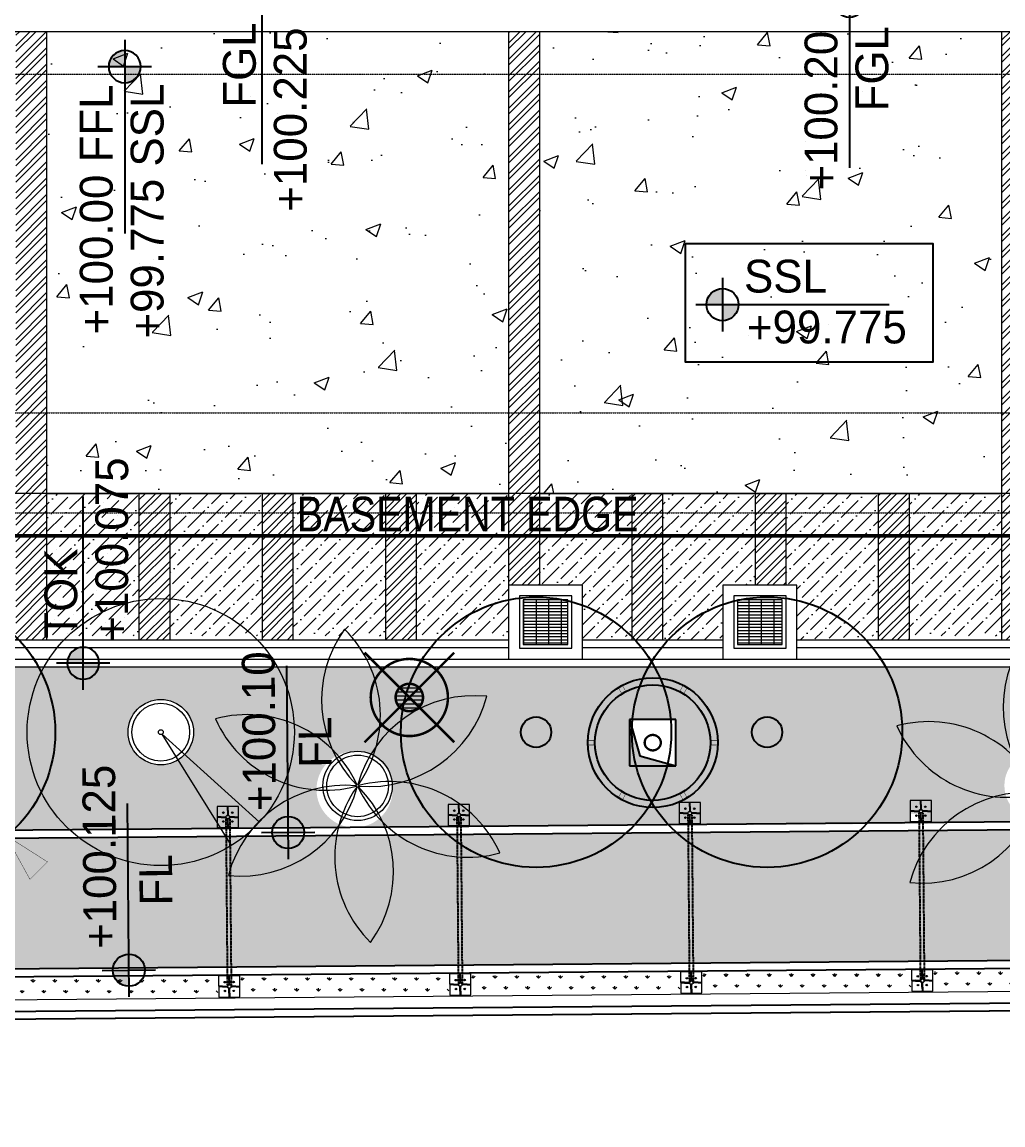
# Model space of a CAD drawing. Header units: millimetres. Extents: x 7964926 to 16080295, y -6277184 to -2986664.
# Drawn here: x 8004084 to 8016821, y -3153237 to -3138910 of the extents above; entities that cross this region are included whole.
import ezdxf

# ---------------------------------------------------------------- set-up
doc = ezdxf.new("R2010")
doc.units = ezdxf.units.MM
doc.header["$LTSCALE"] = 2000
doc.header["$MEASUREMENT"] = 0
for name, pattern in [('( Hidden )', [0.375, 0.25, -0.125]), ('1', [0, 0, 0]), ('DASHDOT', [1, 0.5, -0.25, 0, -0.25]), ('HIDDEN', [0.375, 0.25, -0.125])]:
    doc.linetypes.add(name, pattern=pattern)
for name, color, linetype, lineweight in [('BASEMENT EDGE', 4, 'Continuous', 5), ('L - paving', 9, 'Continuous', 5), ('L- existing trees', 76, 'Continuous', 18), ('L-CHAMBERS', 50, 'Continuous', 5), ('L-compound wall', 7, 'Continuous', 20), ('L-ELE 1', 24, 'Continuous', 20), ('L-ELE 2', 30, 'Continuous', 15), ('L-ELE 4', 27, 'Continuous', 9), ('L-ELE-4', 44, 'Continuous', 5), ('L-HATCH-1', 9, 'Continuous', 5), ('L-HIDDEN', 5, 'HIDDEN', 9), ('L-kerb', 24, 'Continuous', 13), ('L-lights', 213, 'Continuous', 0), ('L-Paver 400x400', 250, '1', 13), ('L-SHRUBS', 96, 'Continuous', 18), ('L-TEXT', 7, 'Continuous', 20), ('STR-Capital', 8, 'Continuous', 15), ('STR-Retaining Wall', 250, 'HIDDEN', 15)]:
    doc.layers.add(name, color=color, linetype=linetype, lineweight=lineweight)
for name, color, linetype in [('L - proposed trees', 74, 'Continuous'), ('L-FL', 7, 'Continuous'), ('PS$RCP', 8, 'DASHDOT')]:
    doc.layers.add(name, color=color, linetype=linetype)
doc.styles.add('Arial narrow', font='ARIALN.TTF')
doc.styles.add('Century Gothic', font='GOTHIC.TTF')
doc.styles.get("Standard").update_dxf_attribs({"font": 'romans.shx', "width": 0.75})
pattern_1 = [(49.99999999999999, (0, 0), (1972.465502152072, -172.5683712021365), [206.25, -2268.75]), (355, (0, 0), (-381.56616743575, 2068.528367675033), [165, -1815]), (100.45144446, (164.37212275, -14.380696), (1590.899328499558, 1895.959975163731), [175.285528, -1928.140808]), (46.18420000000002, (0, 550), (2934.913659346824, -455.1780221809605), [309.3749999999999, -3403.125]), (96.63563549, (244.57604875, 512.06840575), (2570.320350604128, 2678.826152130014), [262.9284405, -2892.21284]), (351.1841639899999, (0, 550), (2570.320348900626, 2678.826150742473), [247.5, -2722.50000275]), (21, (275, 412.5), (1641.49439332577, -1107.201949329682), [206.25, -2268.75]), (326.0000000000001, (275, 412.5), (669.1171627843497, 1994.162623878846), [165, -1815]), (71.45144474, (411.7911985, 320.2331715), (2310.61153600742, 886.9606702174731), [175.2855225, -1928.140808]), (37.50000000000001, (0, 0), (33.43960212254934, 915.4580980361065), [0, -1793, 0, -1842.5, 0, -1821.875]), (7.499999999999999, (0, 0), (723.4412279659086, 1084.632207676491), [0, -1050.5, 0, -1751.75, 0, -694.375]), (327.5, (-613.25, 0), (1468.011699474125, -62.02589726954433), [0, -687.5, 0, -2145, 0, -2846.25]), (317.5, (-888.25, 0), (1603.761965691562, 275.2887014138738), [0, -893.75, 0, -1424.5, 0, -2021.25])]
pattern_2 = [(45, (0, 0), (-106.0660171779821, 106.0660171779821), []), (45, (0, 75), (-106.0660171779821, 106.0660171779821), [])]

# ---------------------------------------------------------------- blocks, each defined once
blk = doc.blocks.new('finish lvl')
h = blk.add_hatch(color=256)
edge = h.paths.add_edge_path()
edge.add_ellipse((0.03779312691722225, 0.003030802937928456), major_axis=(-0.030468540123942, 0.030468540123942), ratio=0.9999999999984531, start_angle=-45.0000000000443, end_angle=45.00000000010281)
edge.add_line((-0.005295895751714852, 0.003030802937701083), (0.03779312691722236, 0.003030802937701083))
edge.add_line((0.03779312691722225, 0.003030802937928456), (0.03779312691722225, 0.04611982560686556))
edge = h.paths.add_edge_path()
edge.add_ellipse((0.03779312691722225, 0.003030802937928456), major_axis=(-0.030468540123909, 0.030468540123909), ratio=0.9999999999995983, start_angle=134.9999999999885, end_angle=224.999999999953)
edge.add_line((0.0808821495866141, 0.003030802938383204), (0.03779312691767689, 0.003030802938383204))
edge.add_line((0.03779312691722225, 0.003030802937928456), (0.03779312691722225, -0.04005821973088135))
for p, q in [((0.03779312691676751, 0.07484584072017242), (0.03779312691722225, -0.06878423484386076)), ((-0.03402191086343009, 0.00303080293815583), (0.4857257542894331, 0.003030802937473709))]:
    blk.add_line(p, q)
blk.add_ellipse((0.037793126917677, 0.00303080293815583), major_axis=(-0.030468540123953, 0.030468540123953), ratio=0.9999999999978331, start_param=1.570796326794534, end_param=7.85398163397412)
at = {"layer": 'L-FL'}
for tag, p in [('%%P0.00', (0.1256311287966128, 0.03566715156830469)), ('FIN.LVL.', (0.1074625354408454, -0.1030079454646966))]:
    blk.add_attdef(tag, p, '', height=0.08000000000000004, dxfattribs=at)
blk = doc.blocks.new('A$C3B983C50')
at = {"layer": 'PS$RCP', "linetype": 'ByBlock', "const_width": 5}
for points in [[(-447.8557621135325, 715.7089344431206), (-400.9807621135325, 634.5190528383293)], [(-395.8942378864661, 745.7089344431205), (-349.0192378864662, 664.5190528383292)], [(395.8942378864674, 745.7089344431199), (349.0192378864673, 664.5190528383288)], [(447.8557621135336, 715.7089344431198), (400.9807621135336, 634.5190528383287)], [(-843.75, 30.0000000000001), (-750, 30.0000000000001)], [(843.75, 29.99999999999979), (750, 29.99999999999979)], [(-843.75, -29.9999999999999), (-750, -29.9999999999999)], [(843.75, -30.00000000000021), (750, -30.00000000000021)], [(-447.8557621135334, -715.70893444312), (-400.9807621135333, -634.519052838329)], [(-395.8942378864671, -745.70893444312), (-349.019237886467, -664.519052838329)], [(395.8942378864666, -745.7089344431201), (349.0192378864666, -664.519052838329)], [(447.8557621135329, -715.7089344431203), (400.9807621135329, -634.519052838329)]]:
    blk.add_lwpolyline(points, dxfattribs=at)
at = {"layer": 'PS$RCP', "color": 47, "linetype": 'ByBlock'}
blk.add_lwpolyline([(-299.9999999776483, -300.0000001089647), (299.9999999701977, -300.0000001080334), (299.9999999776483, 299.9999998789281), (-299.9999999701977, 299.9999998761341)], close=True, dxfattribs=at)
blk.add_lwpolyline([(-299.9999999701977, 299.9999998761341), (-167.1100230556912, -169.3367608031259), (299.9999999701977, -300.0000001080334)], dxfattribs=at)
at = {"layer": 'PS$RCP', "linetype": 'Continuous'}
for radius in [843.75, 750]:
    blk.add_circle((0, 0), radius, dxfattribs=at)
at = {"layer": 'PS$RCP', "color": 47, "linetype": 'ByBlock'}
for radius in [105, 100]:
    blk.add_circle((0, 0), radius, dxfattribs=at)
blk = doc.blocks.new('cb 1')
at = {"layer": 'L-Paver 400x400', "true_color": 0x636466}
h = blk.add_hatch(dxfattribs=at)
h.set_pattern_fill('GRATE', color=251, scale=1300)
h.set_pattern_definition([(0, (0, 0), (0, 40.625), []), (90, (0, 0), (-162.5, 9.950255243072245e-15), [])])
h.paths.add_polyline_path([(8080577.548487278, -3139539.649760513), (8079997.548487278, -3139539.649760513), (8079997.548487278, -3140119.649760513), (8080577.548487278, -3140119.649760513)])
at = {"layer": 'L-CHAMBERS', "color": 8}
blk.add_lwpolyline([(8079807.548487278, -3140309.649760513), (8080767.548487278, -3140309.649760513), (8080767.548487278, -3139349.649760513), (8079807.548487278, -3139349.649760513)], close=True, dxfattribs=at)
at = {"layer": 'L-CHAMBERS', "color": 37}
for points in [[(8079947.548487278, -3140169.649760513), (8080627.548487278, -3140169.649760513), (8080627.548487278, -3139489.649760513), (8079947.548487278, -3139489.649760513)], [(8079997.548487278, -3140119.649760513), (8080577.548487278, -3140119.649760513), (8080577.548487278, -3139539.649760513), (8079997.548487278, -3139539.649760513)]]:
    blk.add_lwpolyline(points, close=True, dxfattribs=at)
blk = doc.blocks.new('PL')
at = {"layer": 'L-lights'}
h = blk.add_hatch(dxfattribs=at)
h.set_pattern_fill('ANSI31', color=256, scale=32.5, style=0)
h.set_pattern_definition([(45, (5.943405767538934e-11, 1.438422714272747e-11), (-72.96458098368686, 72.96458098368687), [])])
edge = h.paths.add_edge_path()
edge.add_arc((-1.980708930204855e-10, -4.792233276873503e-11), 358.6952379030135, 89.65216382012761, 276.0669623147895)
edge.add_arc((-2.005542398819671e-10, -4.804645570288812e-11), 358.6952379030137, 276.0669623147899, 449.6521638201272)
at = {"layer": 'L-lights', "const_width": 65}
for points in [[(1.270153404675511e-09, -1658.684768646848), (1.270153404675511e-09, 1658.684768646877)], [(1658.676649893507, -2.17758473526645), (-1658.692887400218, -2.17758473526645)]]:
    blk.add_lwpolyline(points, dxfattribs=at)
for points in [[(6.123636782694438, 1008.676649893462, 1.057607136263516), (106.6097079497425, -1003.045588763812, 0.9455306849885294)], [(2.177584735642948, 358.6886279476718, 1.057607136266735), (37.91075155247358, -356.686204682835, 0.945530684985646)]]:
    blk.add_lwpolyline(points, format="xyb", close=True, dxfattribs=at)
blk = doc.blocks.new('A$C72E2098B')
at = {"const_width": 7.124140975820024}
for points in [[(-262.5584521177045, -4.736063854544856), (-1266.33229265473, 220.2493144647404), (-1266.332292660037, -292.5375193059786), (-262.5584521177045, -4.736063854544856)], [(0, -262.6011635163734), (-224.9853783154702, -1266.375004056218), (287.8014554489457, -1266.375004056218), (0, -262.6011635163734)], [(5.307898652419465e-09, -262.6011635127242), (-224.9853783101623, -1266.375004052569), (287.8014554542535, -1266.375004052569), (5.307898652419465e-09, -262.6011635127242)]]:
    blk.add_lwpolyline(points, dxfattribs=at)
for centre, radius in [((5.307898652419465e-09, 3.649180323538382e-09), 262.6011635163821), ((0, 0), 262.6011635163821), ((0, 0), 262.5073533478349), ((0, 0), 262.4135431792878), ((0, 0), 262.3197330107406), ((0, 0), 262.2259228421934), ((0, 0), 262.1321126736462), ((0, 0), 262.0383025050991), ((0, 0), 261.9444923365519), ((0, 0), 261.8506821680048), ((0, 0), 261.7568719994576), ((0, 0), 261.6630618309104), ((0, 0), 261.5692516623633), ((0, 0), 261.4754414938161), ((0, 0), 261.3816313252689), ((0, 0), 261.2878211567217), ((0, 0), 261.1940109881746), ((0, 0), 261.1002008196274), ((0, 0), 261.0063906510802), ((0, 0), 260.912580482533), ((0, 0), 260.8187703139859), ((0, 0), 260.7249601454387), ((0, 0), 260.6311499768915), ((0, 0), 260.5373398083444), ((0, 0), 260.4435296397972), ((0, 0), 260.34971947125), ((0, 0), 260.2559093027029), ((0, 0), 260.1620991341557), ((0, 0), 260.0682889656085), ((0, 0), 259.9744787970614), ((0, 0), 259.8806686285142), ((0, 0), 259.786858459967), ((0, 0), 259.6930482914199), ((0, 0), 259.5992381228727), ((0, 0), 259.5054279543255), ((0, 0), 259.4116177857783), ((0, 0), 259.3178076172312), ((0, 0), 259.223997448684), ((0, 0), 259.1301872801368), ((0, 0), 259.0363771115897), ((0, 0), 258.9425669430425), ((0, 0), 258.8487567744953), ((0, 0), 258.7549466059481), ((0, 0), 258.661136437401), ((0, 0), 258.5673262688538), ((0, 0), 258.4735161003067), ((0, 0), 258.3797059317595), ((0, 0), 258.2858957632123), ((0, 0), 258.1920855946652), ((0, 0), 258.098275426118), ((0, 0), 258.0044652575708), ((0, 0), 257.9106550890236), ((0, 0), 257.8168449204765), ((0, 0), 257.7230347519293), ((0, 0), 257.6292245833821), ((0, 0), 257.5354144148349)]:
    blk.add_circle(centre, radius)
blk = doc.blocks.new('tree8 fr')
at = {"layer": 'L- existing trees'}
blk.add_lwpolyline([(-255.1902191648894, 77.02016568988256), (-1057.242797991727, 1361.513265098678), (67.45454259575786, 346.1849956033075)], dxfattribs=at)
for centre, radius in [((-1072.49277486559, 1386.004065864487), 1542.0534387819), ((-1072.118310332298, 1385.336507434491), 28.0860773833156)]:
    blk.add_circle(centre, radius, dxfattribs=at)
blk = doc.blocks.new('tree14 pp')
at = {"layer": 'L - proposed trees', "ltscale": 2000}
for radius in [1275.302534825622, 143.4666385081149]:
    blk.add_circle((-1172.818588513415, 1330.713593520573), radius, dxfattribs=at)
blk = doc.blocks.new('bp1')
at = {"layer": 'L-ELE 1', "color": 7, "ltscale": 0.03}
blk.add_circle((0, 0), 25, dxfattribs=at)
at = {"layer": 'L-ELE 2', "color": 8}
for p, q in [((-87.40734214991605, 5.000000005746882, 0.001866867960566951), (-137.3778925324259, 5.000000010344026, 0.001866867967843398)), ((-5.000000002012486, 85.84825888508931), (-5.000000002999196, 138.7906401080723)), ((4.999999999850159, 85.87111063115299), (4.999999996889954, 138.7906401075636)), ((87.40734214991605, 5.000000005746882, 0.001866867960566951), (137.3778925324259, 5.000000010344026, 0.001866867967843398)), ((-87.43019389671332, -4.999999996114089, 0.001866867960524767), (-137.3778925336252, -4.999999989655976, 0.001866867967843331)), ((-5.000000002012486, -85.84825888508931), (-5.000000002943809, -135.8188092675991)), ((4.999999999850159, -85.87111063115299), (4.999999997056191, -135.8188092680648)), ((87.43019389671332, -4.999999996114089, 0.001866867960524767), (137.3778925336252, -4.999999989655976, 0.001866867967843331))]:
    blk.add_line(p, q, dxfattribs=at)
for centre in [(-57.38284355495125, 57.38392789056525, 0.001866895553976899), (57.38343019783497, 57.38334125094116, 0.001866895553976899), (-57.38334125466645, -57.38343019597232, 0.001866895553976899), (57.38392788730562, -57.38284355774522, 0.001866895553976899)]:
    blk.add_circle(centre, 10, dxfattribs=at)
at = {"layer": 'L-ELE 4'}
for p, q in [((-87.43019389597973, 5.000000003885913, 0.001866867947767412), (-24.4948974283725, 4.999999997351014, 0.001866867956988422)), ((-87.43019389597973, 5.000000003885914, 0.001866867947767412), (-87.43019389671332, -4.999999995814406, 0.001866867947767277)), ((-5.000000000149841, 85.87111063115299), (-4.999999998287196, 24.75179204670712)), ((-5.000000000149842, 85.87111063115299), (4.999999999550476, 85.87111063115299)), ((4.999999999850159, 85.87111063161865), (4.999999999850159, 24.14400342153385)), ((87.43019389597973, 5.000000003885913, 0.001866867947767412), (24.4948974283725, 4.999999997351014, 0.001866867956988422)), ((87.43019389597973, 5.000000003885914, 0.001866867947767412), (87.43019389671332, -4.999999995814406, 0.001866867947767277)), ((-87.43019389717898, -4.999999996114089, 0.00186686794776719), (-24.49489742768257, -5.000000000731, 0.001866867956988757)), ((-5.000000000149841, -85.87111063115299), (-4.999999998287196, -24.75179204670712)), ((-5.000000000149842, -85.87111063115299), (4.999999999550476, -85.87111063115299)), ((4.999999999850159, -85.87111063161865), (4.999999999850159, -24.14400342153385)), ((87.43019389717898, -4.999999996114089, 0.00186686794776719), (24.49489742768257, -5.000000000731, 0.001866867956988757))]:
    blk.add_line(p, q, dxfattribs=at)
at = {"layer": 'L-ELE-4', "elevation": 0.001866867967843331}
blk.add_lwpolyline([(137.231556834653, -135.8188092745841), (137.2315568476915, 138.7906401008368), (-137.377892526798, 138.7906401148066), (-137.3778925398365, -135.8188092610799)], close=True, dxfattribs=at)
at = {"layer": 'L-SHRUBS', "color": 250}
blk.add_circle((0, 0), 22, dxfattribs=at)
blk = doc.blocks.new('plam 1')
at = {"layer": 'L- existing trees'}
blk.add_circle((18691.24329189213, 10681.50307737615), 0.01259822064505469, dxfattribs=at)
for centre, major_axis, ratio, start_param, end_param in [((18692.18483846516, 10682.00705469291), (-0.7551500129593981, 0.7551500129593984), 0.9999999999221821, -0.142479172760305, 1.26503951691869), ((18690.59946198878, 10682.35859462703), (-0.7571085495885552, 0.7571085495885551), 0.9999999999214267, 3.013099626958253, 4.416231272074521), ((18691.27760801913, 10682.57046928463), (-0.755150012958269, 0.7551500129582689), 0.9999999999264555, 0.9047183779975385, 2.31223706823846), ((18690.18047726691, 10681.37326294998), (-0.7571085495863722, 0.7571085495863723), 0.9999999999260709, 4.060297177710615, 5.463428823434016), ((18692.15052233815, 10680.93966278443), (-0.755150012960137, 0.7551500129601366), 0.9999999999209107, -1.189676724922368, 0.2178419665983262), ((18691.66227661401, 10682.48840905321), (-0.7571085495877312, 0.7571085495877311), 0.9999999999241717, 1.965902074801756, 3.369033721785306), ((18690.82430717025, 10680.51774569909), (-0.7571085495877312, 0.7571085495877311), 0.9999999999241717, -1.175690578788037, 0.2274410681955126), ((18690.33606144613, 10682.06649196788), (-0.7551500129593878, 0.7551500129593877), 0.999999999925126, 1.951915928665749, 3.35943462018723), ((18691.8871217955, 10680.64756012527), (-0.7571085495885552, 0.7571085495885551), 0.9999999999214267, -0.1284930266315407, 1.274638618484728), ((18690.3017453191, 10680.9991000594), (-0.7551500129585874, 0.7551500129585873), 0.9999999999256194, 2.999113480829971, 4.406632170507497), ((18692.3061065174, 10681.63289180233), (-0.7571085495892501, 0.75710854958925), 0.9999999999211854, 0.9187045241248621, 2.321836169841844), ((18691.20897576513, 10680.43568546768), (-0.7551500129613562, 0.7551500129613561), 0.9999999999224967, 4.04631103158885, 5.453829721822878)]:
    blk.add_ellipse(centre, major_axis=major_axis, ratio=ratio, start_param=start_param, end_param=end_param, dxfattribs=at)

msp = doc.modelspace()

# ---------------------------------------------------------------- hatches: boundary and pattern name
at = {"layer": 'L - paving'}
h = msp.add_hatch(dxfattribs=at)
h.set_pattern_fill('AR-CONC', color=252, scale=275)
h.set_pattern_definition(pattern_1)
h.paths.add_polyline_path([(8004402.350489931, -3145034.96646662), (8010402.219697316, -3145034.96646662), (8010402.154301009, -3140411.595367588), (8010402.021612105, -3140411.595367588), (8010402.021612106, -3139034.966466619), (8009442.021612106, -3139034.966466619), (8004402.285093623, -3139034.96646662)])
h = msp.add_hatch(dxfattribs=at)
h.set_pattern_fill('AR-CONC', color=252, scale=275)
h.set_pattern_definition(pattern_1)
h.paths.add_polyline_path([(8010802.350489931, -3145034.96646662), (8016802.219697316, -3145034.96646662), (8016802.154301009, -3140411.595367588), (8016802.021612105, -3140411.595367588), (8016802.021612106, -3139034.966466619), (8015842.021612106, -3139034.966466619), (8010802.285093623, -3139034.96646662)])
h = msp.add_hatch(dxfattribs=at)
h.set_pattern_fill('ANSI36', color=37, scale=1000)
h.set_pattern_definition([(45, (-92599.18142208271, -2012.856492858846), (66.29126073623884, 243.0679560328757), [312.5, -62.5, 0, -62.5])])
h.paths.add_polyline_path([(8004402.285093624, -3146884.96646662), (8005602.285093622, -3146884.96646662), (8005602.285093622, -3145034.96646662), (8004402.285093622, -3145034.96646662)])
h = msp.add_hatch(dxfattribs=at)
h.set_pattern_fill('ANSI36', color=37, scale=1000)
h.set_pattern_definition([(45, (-90999.18142208457, -2012.856492858846), (66.29126073623884, 243.0679560328757), [312.5, -62.5, 0, -62.5])])
h.paths.add_polyline_path([(8006002.28509362, -3146884.96646662), (8007202.28509362, -3146884.96646662), (8007202.28509362, -3145034.96646662), (8006002.28509362, -3145034.96646662)])
h = msp.add_hatch(dxfattribs=at)
h.set_pattern_fill('ANSI36', color=37, scale=1000)
h.set_pattern_definition([(45, (-89399.18142208457, -2012.856492858846), (66.29126073623884, 243.0679560328757), [312.5, -62.5, 0, -62.5])])
h.paths.add_polyline_path([(8007602.28509362, -3146884.96646662), (8008802.28509362, -3146884.96646662), (8008802.28509362, -3145034.96646662), (8007602.28509362, -3145034.96646662)])
h = msp.add_hatch(dxfattribs=at)
h.set_pattern_fill('ANSI36', color=37, scale=1000)
h.set_pattern_definition([(45, (-87799.18142208178, -2012.856492858846), (66.29126073623884, 243.0679560328757), [312.5, -62.5, 0, -62.5])])
h.paths.add_polyline_path([(8009202.285093624, -3146884.96646662), (8010402.285093624, -3146884.96646662), (8010402.285093624, -3145034.96646662), (8009202.285093624, -3145034.96646662)])
h = msp.add_hatch(dxfattribs=at)
h.set_pattern_fill('ANSI36', color=37, scale=1000)
h.set_pattern_definition([(45, (-86199.18142208457, -2012.85649285838), (66.29126073623884, 243.0679560328757), [312.5, -62.5, 0, -62.5])])
h.paths.add_polyline_path([(8011362.41778253, -3146224.96646662), (8011362.41778253, -3146934.96646662), (8012002.28509362, -3146884.96646662), (8012002.28509362, -3145034.96646662), (8010802.28509362, -3145034.96646662), (8010802.285093624, -3146224.96646662)])
h = msp.add_hatch(dxfattribs=at)
h.set_pattern_fill('ANSI36', color=37, scale=1000)
h.set_pattern_definition([(45, (-84599.18142208457, -2012.856492858846), (66.29126073623884, 243.0679560328757), [312.5, -62.5, 0, -62.5])])
h.paths.add_polyline_path([(8012402.28509362, -3146934.96646662), (8013185.150891699, -3146934.96646662), (8013185.150891699, -3146224.96646662), (8013602.28509362, -3146224.966466619), (8013602.28509362, -3145034.96646662), (8012402.28509362, -3145034.96646662)])
h = msp.add_hatch(dxfattribs=at)
h.set_pattern_fill('ANSI36', color=37, scale=1000)
h.set_pattern_definition([(45, (-82999.18142208457, -2012.856492858846), (66.29126073623884, 243.0679560328757), [312.5, -62.5, 0, -62.5])])
h.paths.add_polyline_path([(8014002.28509362, -3146224.96646662), (8014145.150891699, -3146224.96646662), (8014145.150891699, -3146934.96646662), (8015202.285093619, -3146884.96646662), (8015202.28509362, -3145034.966466619), (8014002.28509362, -3145034.96646662)])
h = msp.add_hatch(dxfattribs=at)
h.set_pattern_fill('ANSI36', color=37, scale=1000)
h.set_pattern_definition([(45, (-81399.18142208178, -2012.856492864899), (66.29126073623884, 243.0679560328757), [312.5, -62.5, 0, -62.5])])
h.paths.add_polyline_path([(8015602.285093624, -3146884.966466625), (8016802.285093624, -3146884.966466626), (8016802.285093624, -3145034.966466625), (8015602.285093624, -3145034.966466625)])
at = {"layer": 'L-HATCH-1'}
h = msp.add_hatch(dxfattribs=at)
h.set_pattern_fill('STEEL', color=26, scale=1200)
h.set_pattern_definition(pattern_2)
h.paths.add_polyline_path([(8004402.285093624, -3139034.966466619), (8004002.285093624, -3139034.966466619), (8004002.285093624, -3146934.96646662), (8004402.285093624, -3146934.96646662)])
h = msp.add_hatch(dxfattribs=at)
h.set_pattern_fill('STEEL', color=26, scale=1200)
h.set_pattern_definition(pattern_2)
h.paths.add_polyline_path([(8010802.285093624, -3139034.96646662), (8010402.285093624, -3139034.966466619), (8010402.285093624, -3146224.96646662), (8010802.285093624, -3146224.96646662)])
h = msp.add_hatch(dxfattribs=at)
h.set_pattern_fill('STEEL', color=26, scale=1200)
h.set_pattern_definition(pattern_2)
h.paths.add_polyline_path([(8017202.285093624, -3139034.966466619), (8016802.285093624, -3139034.966466619), (8016802.285093624, -3146934.96646662), (8017202.285093624, -3146934.96646662)])
h = msp.add_hatch(dxfattribs=at)
h.set_pattern_fill('STEEL', color=26, scale=1200)
h.set_pattern_definition(pattern_2)
h.paths.add_polyline_path([(8006002.28509362, -3145034.96646662), (8005602.28509362, -3145034.96646662), (8005602.28509362, -3146934.966466621), (8006002.28509362, -3146934.966466621)])
h = msp.add_hatch(dxfattribs=at)
h.set_pattern_fill('STEEL', color=26, scale=1200)
h.set_pattern_definition(pattern_2)
h.paths.add_polyline_path([(8007602.28509362, -3145034.96646662), (8007202.28509362, -3145034.96646662), (8007202.28509362, -3146934.966466621), (8007602.28509362, -3146934.966466621)])
h = msp.add_hatch(dxfattribs=at)
h.set_pattern_fill('STEEL', color=26, scale=1200)
h.set_pattern_definition(pattern_2)
h.paths.add_polyline_path([(8009202.285093624, -3145034.96646662), (8008802.285093624, -3145034.96646662), (8008802.285093624, -3146934.966466621), (8009202.285093624, -3146934.966466621)])
h = msp.add_hatch(dxfattribs=at)
h.set_pattern_fill('STEEL', color=26, scale=1200)
h.set_pattern_definition(pattern_2)
h.paths.add_polyline_path([(8012402.28509362, -3145034.96646662), (8012002.28509362, -3145034.96646662), (8012002.28509362, -3146934.966466621), (8012402.28509362, -3146934.966466621)])
h = msp.add_hatch(dxfattribs=at)
h.set_pattern_fill('STEEL', color=26, scale=1200)
h.set_pattern_definition(pattern_2)
h.paths.add_polyline_path([(8014002.28509362, -3145034.96646662), (8013602.28509362, -3145034.96646662), (8013602.28509362, -3146224.96646662), (8014002.28509362, -3146224.96646662)])
h = msp.add_hatch(dxfattribs=at)
h.set_pattern_fill('STEEL', color=26, scale=1200)
h.set_pattern_definition(pattern_2)
h.paths.add_polyline_path([(8015602.28509362, -3145034.966466619), (8015202.28509362, -3145034.966466618), (8015202.28509362, -3146934.966466619), (8015602.28509362, -3146934.966466619)])
h = msp.add_hatch(dxfattribs=at)
h.set_pattern_fill('DOTS', color=44, scale=1500)
h.set_pattern_definition([(0, (0, 0), (46.875, 93.75), [0, -93.75])])
h.paths.add_polyline_path([(8027903.37361587, -3149308.362325747), (7995073.00614458, -3149585.992596919), (7995073.006144579, -3151286.053381484), (8027902.151796752, -3151008.433442635)])
at = {"layer": 'L-SHRUBS'}
h = msp.add_hatch(dxfattribs=at)
h.set_pattern_fill('GRASS', color=256, scale=200)
h.set_pattern_definition([(90, (0, 0), (-141.4213562, 141.4213562), [37.5, -245.3427126]), (45, (0, 0), (-141.4213562373095, 141.4213562373095), [37.5, -162.5]), (135, (0, 0), (-141.4213562373095, -141.4213562373095), [37.5, -162.5])])
edge = h.paths.add_edge_path(flags=16)
edge.add_arc((8005885.335297962, -3148134.512192961), 425, 0, 360)
h.paths.add_polyline_path([(8024129.747714176, -3147650.124537695), (8024929.747714174, -3147650.124537694), (8024929.747714175, -3148450.124537694), (8024129.747714175, -3148450.124537694)], flags=16)
h.paths.add_polyline_path([(7998474.360056754, -3148667.704332408), (7998474.360056753, -3147867.704332408), (7999274.360056752, -3147867.704332408), (7999274.360056751, -3148667.704332408)], flags=16)
h.paths.add_polyline_path([(7980422.259464434, -3148862.067723561), (7981216.211501912, -3148960.252051146), (7981118.027174328, -3149754.204088625), (7980324.075136848, -3149656.019761039)], flags=16)
edge = h.paths.add_edge_path(flags=17)
edge.add_line((8027669.895063575, -3147284.96646662), (8027669.895063575, -3147984.96646662))
edge.add_line((8027669.895063575, -3147984.96646662), (8026969.895063576, -3147984.96646662))
edge.add_arc((8027319.895063574, -3147634.966466619), 494.9747468295955, 44.99999999988569, 225.0000000001906, ccw=False)
edge = h.paths.add_edge_path(flags=16)
edge.add_arc((8027752.358261462, -3148661.143631131), 24.99999999839284, 101.5369590292104, 168.4630409762313)
edge.add_line((8027727.863364034, -3148656.143631136), (8027614.98036893, -3148656.143631123))
edge.add_line((8027614.98036893, -3148656.143631123), (8027614.980368935, -3148522.352991018))
edge.add_line((8027614.980368935, -3148522.352991018), (8027747.35826146, -3148522.352991024))
edge.add_line((8027747.35826146, -3148522.352991024), (8027747.358261464, -3148636.648733705))
edge = h.paths.add_edge_path(flags=16)
edge.add_line((8027776.85315889, -3148666.143631134), (8027889.589818302, -3148666.143631123))
edge.add_line((8027889.589818302, -3148666.143631123), (8027889.589818297, -3148796.962440407))
edge.add_line((8027889.589818297, -3148796.962440407), (8027757.35826146, -3148796.962440401))
edge.add_line((8027757.35826146, -3148796.962440401), (8027757.358261462, -3148685.638528561))
edge.add_arc((8027752.358261463, -3148661.143631133), 24.99999999994787, 281.5369590306614, 348.4630409662016)
h.paths.add_polyline_path([(8012106.674314057, -3148440.373997618), (8011973.784337142, -3147971.037236938), (8012573.784337088, -3147971.037236935), (8012573.784337082, -3148571.037236922)], flags=16)
edge = h.paths.add_edge_path()
edge.add_arc((7992134.563871524, -3139015.364277468), 9119.634678634195, 271.2672562422673, 288.06182674402163, ccw=False)
edge.add_line((7992336.253626466, -3148132.768398955), (7992336.253626462, -3150233.180609951))
edge.add_arc((7992052.713112599, -3139243.74755302), 10993.09029053112, 224.9059240626628, 271.47797172027987, ccw=False)
edge.add_line((7984266.671672273, -3147004.262537561), (7985646.585662501, -3145556.025408043))
edge.add_arc((7992136.253626456, -3139034.966466623), 9199.999999993424, 198.1280158151937, 225.1382372442873, ccw=False)
edge.add_line((7983392.907521103, -3141897.465179613), (7981282.572040671, -3141897.465179921))
edge.add_line((7981282.572040671, -3141897.465179921), (7980090.004028328, -3151540.977810835))
edge.add_line((7980090.004028328, -3151540.977810835), (7991611.395836284, -3151686.764309609))
edge.add_line((7991611.395836284, -3151686.764309609), (7994713.366572893, -3151652.442140487))
edge.add_line((7994713.366572893, -3151652.442140487), (7994695.180325171, -3149501.879836189))
edge.add_line((7994695.180325171, -3149501.879836189), (7999936.717015279, -3149444.859010579))
edge.add_arc((7999974.495637396, -3148876.947397808), 569.1667806625068, -85.22515541614632, 266.1941767744729, ccw=False)
edge.add_line((8000021.873268179, -3149444.138886029), (8008402.065721613, -3149373.271719972))
edge.add_arc((8008402.419085774, -3148878.423247685), 494.8485984521261, -88.99006456538359, 269.9590859167845, ccw=False)
edge.add_line((8008411.141181178, -3149373.194973274), (8015732.15143922, -3149323.980517817))
edge.add_line((8015732.15143922, -3149323.980517817), (8015618.62334544, -3149323.980517812))
edge.add_line((8015618.62334544, -3149323.980517812), (8015618.62334545, -3149193.16170854))
edge.add_line((8015618.62334545, -3149193.16170854), (8015731.506340553, -3149193.161708551))
edge.add_arc((8015756.001237981, -3149188.16170855), 24.99999999940789, 191.5369590352709, 258.4630409735212)
edge.add_line((8015751.001237984, -3149212.656605978), (8015751.00123798, -3149323.82111434))
edge.add_line((8015751.00123798, -3149323.82111434), (8017290.567120318, -3149279.342946467))
edge.add_arc((8017290.567120317, -3148829.342946467), 449.9999999995343, -88.60253534026509, 270.0000000001186, ccw=False)
edge.add_line((8017301.541693904, -3149279.209102935), (8027893.993280831, -3149221.133802762))
edge.add_line((8027893.993280831, -3149221.133802762), (8027902.29031032, -3147284.966660265))
edge.add_line((8027902.29031032, -3147284.966660265), (7997602.285093624, -3147284.96646662))
edge.add_arc((7997602.285093619, -3156184.966466597), 8899.999999977183, 89.99999999996403, 107.2568865027066)
edge = h.paths.add_edge_path(flags=0)
edge.add_arc((7994756.670491889, -3149367.014229161), 25, 0, 360)
edge = h.paths.add_edge_path(flags=0)
edge.add_arc((7994756.670491889, -3149367.014229161), 22, 0, 360)
h.paths.add_polyline_path([(7994907.847829177, -3149514.255191563), (7994905.310967425, -3149214.265917867), (7994605.321693729, -3149216.80277962), (7994607.85855548, -3149516.792053315)], flags=17)
h.paths.add_polyline_path([(7994895.045653914, -3149501.667724024), (7994892.723499884, -3149227.06809313), (7994618.123868991, -3149229.390247159), (7994620.446023021, -3149503.989878053)], flags=16)
edge = h.paths.add_edge_path(flags=0)
edge.add_line((7994762.396456908, -3149452.839988498), (7994761.874479781, -3149391.1150883))
edge = h.paths.add_edge_path(flags=0)
edge.add_line((7994752.396814452, -3149452.924550556), (7994751.879976912, -3149391.807417253))
edge = h.paths.add_edge_path(flags=0)
edge.add_line((7994752.396621211, -3149452.901699627), (7994752.819182473, -3149502.870463345))
edge = h.paths.add_edge_path(flags=0)
edge.add_line((7994762.396456908, -3149452.839988497), (7994762.818824929, -3149502.785901287))
edge = h.paths.add_edge_path(flags=0)
edge.add_arc((7994814.537609192, -3149423.909770724), 10, 0, 360)
edge = h.paths.add_edge_path(flags=0)
edge.add_arc((7994698.804449711, -3149310.117594135), 10, 0, 360)
edge = h.paths.add_edge_path(flags=0)
edge.add_arc((7994813.566625032, -3149309.147693514), 10, 0, 360)
edge = h.paths.add_edge_path(flags=0)
edge.add_arc((7994699.774448439, -3149424.880852998), 10, 0, 360)
edge = h.paths.add_edge_path(flags=0)
edge.add_line((7994752.396814452, -3149452.924550556), (7994762.396456908, -3149452.839988497))
edge = h.paths.add_edge_path(flags=0)
edge.add_line((7994760.944169326, -3149281.103907766), (7994761.466146453, -3149342.828807964))
edge = h.paths.add_edge_path(flags=0)
edge.add_line((7994750.944526869, -3149281.188469825), (7994751.461364413, -3149342.305603128))
edge = h.paths.add_edge_path(flags=0)
edge.add_line((7994750.944720106, -3149281.211320754), (7994750.497028429, -3149228.270832452))
edge = h.paths.add_edge_path(flags=0)
edge.add_line((7994760.944169326, -3149281.103907766), (7994760.496670886, -3149228.186270393))
edge = h.paths.add_edge_path(flags=0)
edge.add_line((7994750.944526869, -3149281.188469825), (7994760.944169326, -3149281.103907766))
edge = h.paths.add_edge_path(flags=0)
edge.add_line((7994669.285705031, -3149372.753378106), (7994732.21875129, -3149372.221184286))
edge = h.paths.add_edge_path(flags=0)
edge.add_line((7994669.201142973, -3149362.75373565), (7994732.13418923, -3149362.221541832))
edge = h.paths.add_edge_path(flags=0)
edge.add_line((7994669.223993902, -3149362.753542409), (7994619.255230184, -3149363.176103667))
edge = h.paths.add_edge_path(flags=0)
edge.add_line((7994669.285705032, -3149372.753378106), (7994619.339792242, -3149373.175746123))
edge = h.paths.add_edge_path(flags=0)
edge.add_line((7994669.201142973, -3149362.75373565), (7994669.285705032, -3149372.753378106))
edge = h.paths.add_edge_path(flags=0)
edge.add_line((7994844.139840806, -3149371.274722665), (7994781.206794547, -3149371.806916494))
edge = h.paths.add_edge_path(flags=0)
edge.add_line((7994844.055278746, -3149361.275080208), (7994781.122232489, -3149361.80727404))
edge = h.paths.add_edge_path(flags=0)
edge.add_line((7994844.032427817, -3149361.275273446), (7994894.001191535, -3149360.852712179))
edge = h.paths.add_edge_path(flags=0)
edge.add_line((7994844.139840806, -3149371.274722665), (7994894.085753595, -3149370.852354635))
edge = h.paths.add_edge_path(flags=0)
edge.add_line((7994844.055278746, -3149361.275080208), (7994844.139840806, -3149371.274722665))
h = msp.add_hatch(dxfattribs=at)
h.set_pattern_fill('GRASS', color=256, scale=200)
h.set_pattern_definition([(90, (14999.46368478518, 126.8430873979814), (-141.4213562, 141.4213562), [37.5, -245.3427126]), (45, (14999.46368478518, 126.8430873979814), (-141.4213562373095, 141.4213562373095), [37.5, -162.5]), (135, (14999.46368478518, 126.8430873979814), (-141.4213562373095, -141.4213562373095), [37.5, -162.5])])
h.paths.add_polyline_path([(8015624.769726249, -3151224.587438796), (8012926.54949412, -3151248.143138358), (8012925.721232037, -3151535.065353823), (8015623.941464166, -3151521.657464081)])
h = msp.add_hatch(dxfattribs=at)
h.set_pattern_fill('GRASS', color=256, scale=200)
h.set_pattern_definition([(90, (17999.35642174166, 152.2117048772052), (-141.4213562, 141.4213562), [37.5, -245.3427126]), (45, (17999.35642174166, 152.2117048772052), (-141.4213562373095, 141.4213562373095), [37.5, -162.5]), (135, (17999.35642174166, 152.2117048772052), (-141.4213562373095, -141.4213562373095), [37.5, -162.5])])
h.paths.add_polyline_path([(8018624.662463205, -3151199.218821318), (8015926.442231076, -3151222.774520881), (8015925.613968994, -3151509.696736344), (8018623.834201123, -3151496.288846602)])
h = msp.add_hatch(dxfattribs=at)
h.set_pattern_fill('GRASS', color=256, scale=200)
h.set_pattern_definition([(90, (5999.772247527726, 52.21517372457311), (-141.4213562, 141.4213562), [37.5, -245.3427126]), (45, (5999.772247527726, 52.21517372457311), (-141.4213562373095, 141.4213562373095), [37.5, -162.5]), (135, (5999.772247527726, 52.21517372457311), (-141.4213562373095, -141.4213562373095), [37.5, -162.5])])
h.paths.add_polyline_path([(8006625.090787245, -3151300.693297388), (8003926.870555116, -3151324.24899695), (8003926.02979478, -3151609.693267497), (8006624.250026909, -3151596.285377755)])
h = msp.add_hatch(dxfattribs=at)
h.set_pattern_fill('GRASS', color=256, scale=200)
h.set_pattern_definition([(90, (8999.678210870363, 76.10585243906826), (-141.4213562, 141.4213562), [37.5, -245.3427126]), (45, (8999.678210870363, 76.10585243906826), (-141.4213562373095, 141.4213562373095), [37.5, -162.5]), (135, (8999.678210870363, 76.10585243906826), (-141.4213562373095, -141.4213562373095), [37.5, -162.5])])
h.paths.add_polyline_path([(8009624.984252335, -3151275.324673753), (8006926.764020205, -3151298.880373315), (8006925.935758122, -3151585.802588782), (8009624.155990251, -3151572.39469904)])
h = msp.add_hatch(dxfattribs=at)
h.set_pattern_fill('GRASS', color=256, scale=200)
h.set_pattern_definition([(90, (11999.57094782777, 101.474469918292), (-141.4213562, 141.4213562), [37.5, -245.3427126]), (45, (11999.57094782777, 101.474469918292), (-141.4213562373095, 141.4213562373095), [37.5, -162.5]), (135, (11999.57094782777, 101.474469918292), (-141.4213562373095, -141.4213562373095), [37.5, -162.5])])
h.paths.add_polyline_path([(8012624.876989291, -3151249.956056274), (8009926.656757162, -3151273.511755836), (8009925.82849508, -3151560.433971303), (8012624.048727209, -3151547.026081561)])

# ---------------------------------------------------------------- linework, layer by layer
at = {"layer": 'BASEMENT EDGE', "color": 2, "linetype": '( Hidden )', "ltscale": 0.01, "const_width": 50}
msp.add_lwpolyline([(7981805.827278946, -3086059.967953469), (7976491.006109476, -3129797.46565373), (7978510.206521805, -3129797.46565373), (7978510.206521805, -3137797.465291389), (7982586.190326475, -3137797.465291393), (7982586.190326475, -3145584.965291392), (8038276.190326475, -3145584.965291392), (8038276.190326475, -3143084.965291393), (8166136.190326478, -3143084.965291393), (8166136.191441908, -3086059.965282003)], close=True, dxfattribs=at)
at = {"layer": 'L-compound wall'}
msp.add_line((7992933.489475187, -3151704.43929574), (8024762.969591998, -3151435.273036674), dxfattribs=at)
at = {"layer": 'L-compound wall', "color": 7, "lineweight": 25}
msp.add_line((7992933.121066121, -3151854.447774538), (8024764.140387053, -3151585.26849918), dxfattribs=at)
at = {"layer": 'L-compound wall', "lineweight": 25}
msp.add_lwpolyline([(8175893.586245873, -3077164.374301981), (7980862.945159239, -3077508.090668121), (7978305.124828079, -3097896.607832287), (7976331.01029449, -3114636.526972916), (7971810.414036102, -3151672.070342278), (7992932.742771153, -3151954.453417468), (8024764.788228069, -3151685.265464583), (8063758.699941444, -3151406.280851228), (8108734.296880024, -3151866.177734863), (8174286.973501227, -3153236.992930519), (8175095.256693388, -3114965.032729664), (8270296.784206889, -3115122.376169953), (8270280.009804663, -3116338.856435483), (8274728.881882717, -3116451.333088821), (8275279.372631292, -3076529.724445269), (8270829.795642485, -3076468.367926075)], close=True, dxfattribs=at)
msp.add_lwpolyline([(8270829.928331669, -3076468.36793568), (8270829.928331386, -3076468.367935676), (8175893.718934774, -3077164.374311582), (7980863.07784814, -3077508.090677722), (7978305.25751698, -3097896.607841888), (7976331.142983392, -3114636.526982518), (7971810.546725001, -3151672.070351879), (7992932.875460055, -3151954.45342707), (8024764.920916971, -3151685.265474184), (8063758.832630344, -3151406.280860829), (8108734.429568924, -3151866.177744464), (8174287.106190126, -3153236.992940121), (8175095.389382288, -3114965.032739266), (8270296.916895788, -3115122.376179554), (8270280.142493565, -3116338.856445082)], dxfattribs=at)
at = {"layer": 'L-ELE 1'}
for p, q in [((8021511.254986133, -3139034.966466619), (7993336.122833848, -3139034.96646662)), ((8021361.253626473, -3145034.96646662), (7998002.285093624, -3145034.96646662))]:
    msp.add_line(p, q, dxfattribs=at)
at = {"layer": 'L-ELE 2'}
for centre, radius in [((8005885.335297962, -3148134.512192961), 425), ((8005885.335297962, -3148134.512192961), 425), ((8005885.335297962, -3148134.512192961), 375), ((8005885.335297962, -3148134.512192961), 375), ((8008440.607653749, -3148832.488255202), 450), ((8008440.607653749, -3148832.488255202), 450), ((8008440.607653749, -3148832.488255202), 400), ((8008440.607653749, -3148832.488255202), 400)]:
    msp.add_circle(centre, radius, dxfattribs=at)
at = {"layer": 'L-ELE 4'}
for p, q in [((8004402.285093624, -3145034.96646662), (8010402.285093624, -3145034.96646662)), ((8008802.28509362, -3145034.96646662), (8008802.28509362, -3146934.96646662)), ((8009202.285093624, -3145034.96646662), (8009202.285093624, -3146934.96646662)), ((8010802.285093624, -3145034.96646662), (8016802.285093624, -3145034.96646662)), ((8015202.28509362, -3145034.96646662), (8015202.285093621, -3146934.96646662)), ((8015602.285093624, -3145034.96646662), (8015602.285093624, -3146934.96646662))]:
    msp.add_line(p, q, dxfattribs=at)
at = {"layer": 'L-ELE 4', "color": 2, "linetype": '( Hidden )', "ltscale": 0.01, "const_width": 50}
msp.add_lwpolyline([(7981805.827280783, -3086059.967953469), (7976491.006111314, -3129797.46565373), (7978510.206523643, -3129797.46565373), (7978510.206523643, -3137797.465291389), (7982586.190328312, -3137797.465291393), (7982586.190328312, -3145584.965291392), (8038276.190328312, -3145584.965291392), (8038276.190328312, -3143084.965291393), (8166136.190328316, -3143084.965291393), (8166136.191443746, -3086059.965282003)], close=True, dxfattribs=at)
at = {"layer": 'L-ELE 4'}
for points in [[(8004402.285093624, -3139034.96646662), (8004402.285093624, -3146934.96646662)], [(8010402.285093624, -3139034.96646662), (8010402.285093624, -3146884.96646662)], [(8010802.285093624, -3139034.96646662), (8010802.285093624, -3146224.96646662)], [(8016802.285093624, -3139034.96646662), (8016802.285093624, -3146934.96646662)], [(8005602.28509362, -3145034.96646662), (8005602.28509362, -3146934.96646662)], [(8006002.28509362, -3145034.96646662), (8006002.28509362, -3146934.96646662)], [(8007202.28509362, -3145034.96646662), (8007202.28509362, -3146934.96646662)], [(8007602.28509362, -3145034.96646662), (8007602.28509362, -3146934.96646662)], [(8012002.28509362, -3145034.96646662), (8012002.28509362, -3146934.96646662)], [(8012402.28509362, -3145034.96646662), (8012402.28509362, -3146934.96646662)], [(8013602.28509362, -3145034.96646662), (8013602.28509362, -3146224.96646662)], [(8014002.28509362, -3145034.96646662), (8014002.28509362, -3146224.96646662)]]:
    msp.add_lwpolyline(points, dxfattribs=at)
at = {"layer": 'L-FL', "color": 2, "ltscale": 0.5, "elevation": 3.029612250931242e-10}
msp.add_lwpolyline([(8012695.155085149, -3141790.969610283), (8012695.155085149, -3143322.477348511), (8015916.673093413, -3143322.477348511), (8015916.673093413, -3141790.969610283)], close=True, dxfattribs=at)
at = {"layer": 'L-HIDDEN', "lineweight": 25, "ltscale": 0.001}
for p, q in [((8012731.06651905, -3149208.370933952, -0.001866867967843331), (8012749.469822101, -3151384.600490292, -0.001866867967843331)), ((8012781.068306829, -3149208.370933952, -0.001866867967843331), (8012799.467826079, -3151384.153047577, -0.001866867967843331)), ((8015730.960603908, -3149183.161708554, -0.001866867967843331), (8015749.362559058, -3151359.231872812, -0.001866867967843331)), ((8015780.962391686, -3149183.161708553, -0.001866867967843331), (8015799.360563036, -3151358.784430097, -0.001866867967843331)), ((8006731.297483832, -3149260.029131546, -0.001866867967843331), (8006749.841472655, -3151452.895078423, -0.001866867967843331)), ((8006781.299271611, -3149260.029131545, -0.001866867967843331), (8006799.839476632, -3151452.447635708, -0.001866867967843331)), ((8009731.175129993, -3149233.89894351, -0.001866867967843331), (8009749.577085144, -3151409.969107772, -0.001866867967843331)), ((8009781.176917773, -3149233.898943509, -0.001866867967843331), (8009799.575089121, -3151409.521665056, -0.001866867967843331))]:
    msp.add_line(p, q, dxfattribs=at)
at = {"layer": 'L-kerb', "color": 8}
for p, q in [((7998862.152404722, -3146934.96646662), (8010402.41778253, -3146934.96646662)), ((8011362.41778253, -3146934.96646662), (8013185.150891699, -3146934.96646662)), ((8014145.150891699, -3146934.96646662), (8023541.754338007, -3146934.96646662))]:
    msp.add_line(p, q, dxfattribs=at)
at = {"layer": 'L-kerb'}
for p, q in [((7998862.152404722, -3147034.96646662), (8010402.41778253, -3147034.96646662)), ((8011362.41778253, -3147034.96646662), (8013185.150891699, -3147034.96646662)), ((8014145.150891699, -3147034.96646662), (8023541.754338007, -3147034.96646662)), ((7997922.285093628, -3147184.96646662), (8061976.253577091, -3147184.96646662)), ((7998882.152404722, -3147184.96646662), (8061976.253577091, -3147184.966466618)), ((7997602.2866899, -3147284.96646662), (8061976.253577091, -3147284.96646662))]:
    msp.add_line(p, q, dxfattribs=at)
at = {"layer": 'L-kerb', "lineweight": 25}
for points in [[(8027902.285093624, -3147284.96646662), (8027902.285093624, -3149208.367955282), (7994957.788549527, -3149486.963359892)], [(7994973.855340596, -3151386.895426631), (8027902.285093624, -3151108.435890972), (8027902.285093624, -3151412.8125888)]]:
    msp.add_lwpolyline(points, dxfattribs=at)
at = {"layer": 'L-kerb', "color": 251, "lineweight": 25}
msp.add_lwpolyline([(7995058.63059469, -3149586.114163875), (8027904.821412067, -3149308.350082447), (8027902.151796752, -3151008.433442635), (7995073.054216313, -3151286.052974964)], dxfattribs=at)
at = {"layer": 'STR-Capital', "linetype": 'HIDDEN', "ltscale": 0.005}
msp.add_line((7983786.057686947, -3143984.965240724), (8036836.057686947, -3143984.965240724), dxfattribs=at)
msp.add_line((7983786.057686947, -3143984.965240724), (8036836.057686947, -3143984.965240724), dxfattribs=at)
msp.add_lwpolyline([(7983786.057686947, -3131097.465977102), (7991986.057686955, -3131097.465977102), (7991986.057686955, -3139584.965240725), (8021786.057686955, -3139584.965240725), (8021786.057686955, -3135872.465240725)], dxfattribs=at)
msp.add_lwpolyline([(7983786.057686947, -3131097.465977102), (7991986.057686955, -3131097.465977102), (7991986.057686955, -3139584.965240725), (8021786.057686955, -3139584.965240725), (8021786.057686955, -3135872.465240725)], dxfattribs=at)
at = {"layer": 'STR-Retaining Wall', "linetype": 'HIDDEN', "ltscale": 0.005}
msp.add_line((7982886.057686944, -3145284.965240724), (8024038.273987453, -3145284.965240724), dxfattribs=at)
msp.add_line((7982886.057686944, -3145284.965240724), (8024038.273987453, -3145284.965240724), dxfattribs=at)
at = {"layer": 'STR-Retaining Wall', "linetype": 'Continuous'}
msp.add_lwpolyline([(8024038.273987453, -3145584.965240723), (7982586.057686944, -3145584.965240725), (7982586.057686947, -3137797.465240718)], dxfattribs=at)
msp.add_lwpolyline([(8024038.273987453, -3145584.965240723), (7982586.057686944, -3145584.965240725), (7982586.057686947, -3137797.465240718)], dxfattribs=at)

# ---------------------------------------------------------------- block references
at = {"layer": 'L - proposed trees', "color": 1}
for name, p, xscale, yscale, zscale in [('tree14 pp', (8004373.78977431, -3149967.359084898), 1.377, 1.377, 1.377), ('tree8 fr', (8007091.468397085, -3149693.015763825), 1.125, 1.125, 1.125), ('tree14 pp', (8012373.78977431, -3149967.359084898), 1.377, 1.377, 1.377), ('tree14 pp', (8015373.78977431, -3149967.359084898), 1.377, 1.377, 1.377)]:
    msp.add_blockref(name, p, dxfattribs=dict(at, xscale=xscale, yscale=yscale, zscale=zscale))
at = {"layer": 'L- existing trees', "xscale": 1466.902106434599, "yscale": 1466.902106434599, "zscale": 1466.902106434599, "rotation": 77.25277453061463}
for p in [(17241136.39204064, -33348585.98019337), (17249986.88983398, -33348677.95198251)]:
    msp.add_blockref('plam 1', p, dxfattribs=at)
at = {"layer": 'L-CHAMBERS', "color": 8}
for p in [(-69405.13070474751, -6875.316706106532), (-66622.3975955788, -6875.316706106532)]:
    msp.add_blockref('cb 1', p, dxfattribs=at)
at = {"layer": 'L-ELE 1'}
for p in [(8009755.963941555, -3149212.040526525, -0.001866867967843331), (8012755.856678512, -3149186.671909047, -0.001866867967843331), (8015755.749415468, -3149161.303291569, -0.001866867967843331), (8006756.071204598, -3149237.409144003, -0.001866867967843331)]:
    msp.add_blockref('bp1', p, dxfattribs=at)
at = {"layer": 'L-ELE 1', "rotation": 0.5127383645134785}
for p in [(8015774.36410944, -3151362.530271741, -0.001866867967957018), (8006774.685898568, -3151438.636124179, -0.001866867967957018), (8009774.578635526, -3151413.2675067, -0.001866867967957018), (8012774.471372483, -3151387.89888922, -0.001866867967957018)]:
    msp.add_blockref('bp1', p, dxfattribs=at)
at = {"layer": 'L-FL', "ltscale": 0.5}
ref = msp.add_blockref('finish lvl', (8007181.768783328, -3138407.476543792), dxfattribs=dict(at, xscale=4835.363999980465, yscale=4835.363999980465, zscale=4835.363999980465, rotation=269.9995789342015))
ref.add_attrib('FIN.LVL.', 'FGL', (8007118.830765224, -3140023.25774483, 1.858061185515393e-06), dxfattribs={"ltscale": 0.5, "height": 426.2420098618888, "rotation": 89.999578876149, "style": 'Century Gothic'})
ref.add_attrib('%%P0.00', '+100.225', (8007779.675609583, -3141373.760842327), dxfattribs={"ltscale": 0.5, "height": 426.2420098618888, "rotation": 89.999578876149, "style": 'Century Gothic'})
ref = msp.add_blockref('finish lvl', (8014843.61522036, -3138455.022006348), dxfattribs=dict(at, xscale=-4835.363999980464, yscale=4835.363999980464, zscale=4835.363999980464, rotation=89.99978946303173))
ref.add_attrib('FIN.LVL.', 'FGL', (8015332.777437135, -3140070.805466909, 1.858061185515393e-06), dxfattribs={"ltscale": 0.5, "height": 426.2420098618888, "rotation": 89.99978954479616, "style": 'Century Gothic'})
ref.add_attrib('%%P0.00', '+100.20', (8014671.918888539, -3141099.374105469), dxfattribs={"ltscale": 0.5, "height": 426.2420098618888, "rotation": 89.99978954479616, "style": 'Century Gothic'})
ref = msp.add_blockref('finish lvl', (8005431.797679187, -3139306.258948074), dxfattribs=dict(at, xscale=-4835.363999980465, yscale=4835.363999980465, zscale=4835.363999980465, rotation=89.99957892581479))
ref.add_attrib('FIN.LVL.', '+99.775 SSL', (8005920.938527711, -3143021.959804578, 1.858061185515393e-06), dxfattribs={"ltscale": 0.5, "height": 426.2420098618888, "rotation": 89.99957898287067, "style": 'Century Gothic'})
ref.add_attrib('%%P0.00', '+100.00 FFL', (8005260.084153886, -3142967.969829316), dxfattribs={"ltscale": 0.5, "height": 426.2420098618888, "rotation": 89.99957898287067, "style": 'Century Gothic'})
ref = msp.add_blockref('finish lvl', (8012997.0972672, -3142595.378074112), dxfattribs=dict(at, xscale=4835.363999980464, yscale=4835.363999980464, zscale=4835.363999980464, rotation=0.0002105369682294075))
ref.add_attrib('FIN.LVL.', '+99.775', (8013497.291510931, -3143084.5443886, 1.857631682827045e-06), dxfattribs={"ltscale": 0.5, "height": 426.2420098618888, "rotation": 0.0002105019495527297, "style": 'Century Gothic'})
ref.add_attrib('%%P0.00', 'SSL', (8013458.951189396, -3142423.68975891), dxfattribs={"ltscale": 0.5, "height": 426.2420098618888, "rotation": 0.0002105019495527297, "style": 'Century Gothic'})
ref = msp.add_blockref('finish lvl', (8004863.603032345, -3147421.096355363), dxfattribs=dict(at, xscale=-4835.363999980464, yscale=4835.363999980464, zscale=4835.363999980464, rotation=269.999789463032))
ref.add_attrib('FIN.LVL.', 'TOK', (8004800.678727716, -3146920.903677279, 1.858061185515393e-06), dxfattribs={"ltscale": 0.5, "height": 426.2420098618888, "rotation": 89.99978954498512, "style": 'Century Gothic'})
ref.add_attrib('%%P0.00', '+100.075', (8005461.533357406, -3146959.24399881), dxfattribs={"ltscale": 0.5, "height": 426.2420098618888, "rotation": 89.99978954498512, "style": 'Century Gothic'})
ref = msp.add_blockref('finish lvl', (8007555.926138196, -3149619.844210909), dxfattribs=dict(at, xscale=4835.364, yscale=4835.364, zscale=4835.364, rotation=90.4847212154127))
ref.add_attrib('FIN.LVL.', 'FL', (8008105.603992872, -3148595.998862778, 1.8580611855231e-06), dxfattribs={"ltscale": 0.5, "height": 426.242009863611, "rotation": 90.48472114876006, "style": 'Century Gothic'})
ref.add_attrib('%%P0.00', '+100.10', (8007380.338429774, -3149159.458633724), dxfattribs={"ltscale": 0.5, "height": 426.242009863611, "rotation": 90.48472114876006, "style": 'Century Gothic'})
ref = msp.add_blockref('finish lvl', (8005487.131086131, -3151409.388302425), dxfattribs=dict(at, xscale=4835.364, yscale=4835.364, zscale=4835.364, rotation=90.4847212154127))
ref.add_attrib('FIN.LVL.', 'FL', (8006036.808940806, -3150385.542954294, 1.8580611855229e-06), dxfattribs={"ltscale": 0.5, "height": 426.242009863611, "rotation": 90.48472114876006, "style": 'Century Gothic'})
ref.add_attrib('%%P0.00', '+100.125', (8005311.543377706, -3150949.00272524), dxfattribs={"ltscale": 0.5, "height": 426.242009863611, "rotation": 90.48472114876006, "style": 'Century Gothic'})
at = {"layer": 'L-lights', "color": 6, "xscale": 0.497007000161001, "yscale": 0.497007000161001, "zscale": 0.497007000161001, "rotation": 135.0000000000014}
msp.add_blockref('PL', (8009112.849897848, -3147684.198329498, -3.954330747664847e-05), dxfattribs=at)
at = {"layer": 'L-lights', "xscale": -0.6263063964665663, "yscale": 0.6263063964665663, "zscale": 0.6263063964665664, "rotation": 314.8637921432538}
msp.add_blockref('A$C72E2098B', (8003756.830474918, -3149354.850860377, -0.003733735935686662), dxfattribs=at)
at = {"layer": 'PS$RCP', "color": 7}
msp.add_blockref('A$C3B983C50', (8012273.784337112, -3148271.037236814), dxfattribs=at)
msp.add_blockref('A$C3B983C50', (8012273.784337112, -3148271.037236814), dxfattribs=at)

# ---------------------------------------------------------------- texts
at = {"layer": 'L-TEXT', "color": 0, "insert": (8007649.981192604, -3145076.686348114), "char_height": 450, "width": 17115.75000000047, "attachment_point": 1, "style": 'Arial narrow'}
msp.add_mtext('BASEMENT EDGE ', dxfattribs=at)

doc.saveas('drawing.dxf')
